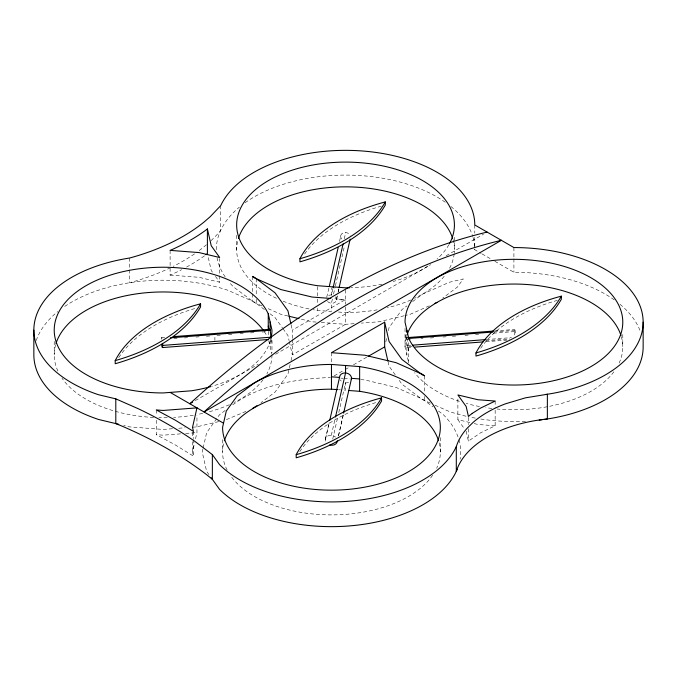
<?xml version="1.0" encoding="UTF-8"?>
<svg xmlns="http://www.w3.org/2000/svg" width="677" height="677" viewBox="0 0 677 677"><rect width="100%" height="100%" fill="white"/><g stroke="black" fill="none" stroke-linecap="round" stroke-linejoin="round"><path stroke-width="0.51" stroke-dasharray="3.38 2.54" d="M156.277 420.239L156.277 434.659L175.36 444.95L193.461 456.154L192.522 452.033L194.621 442.834M195.551 438.738L196.956 432.603L196.956 415.086M202.914 448.986L202.22 452.033L206.629 471.344L208.922 474.543M203.151 447.971L206.629 432.721L219.534 414.722L225.289 410.397M290.12 364.505L287.928 374.136L275.014 392.135L261.051 402.646M291 360.655L292.329 354.824L292.329 339.372M326.703 297.288L329.056 287.488M339.549 241.435L340.709 235.892A5.052 4.087 12.8 0 1 344.898 232.566L346.209 232.643A5.052 4.087 12.8 0 1 350.254 235.368M332.847 288.893L331.451 295.028L331.451 287.784M344.28 238.753L345.685 232.609M332.382 299.116L331.451 303.203L331.451 311.488L317.361 310.413A108.87 62.859 0 0 1 313.18 309.719M333.549 293.996L335.183 286.836M335.42 285.812L344.517 245.903M337.112 296.424L336.41 299.496L345.541 300.19M338.043 292.337L338.982 288.241M327.558 301.417A5.052 4.087 12.8 0 0 330.926 303.178L332.229 303.254A5.052 4.087 12.8 0 0 336.427 299.928L337.358 295.832M338.297 291.745L338.991 288.673M325.519 438.578L329.25 422.203M325.307 439.847L329.276 422.448M331.315 435.353L335.284 417.954M332.72 439.111L337.848 416.592M338.788 412.505L345.549 382.827L345.549 390.248L341.521 389.944M338.492 435.641L343.391 414.155M338.517 435.878L343.654 413.368M385.831 341.826L386.753 337.755M388.378 330.647L389.072 327.592L401.986 309.601L406.911 305.894M466.148 431.198L468.408 441.133L480.56 432.831L495.158 425.774L495.158 407.232M232.685 404.838C260.67 384.494 296.56 378.858 330.418 377.495M412.665 301.561L422.524 294.148L449.291 282.284L463.246 278.949L457.466 287.006L442.673 298.134M195.298 400.598L258.267 364.243M275.607 354.232L430.716 264.682M446.185 255.754L483.505 234.208M292.329 338.339L292.329 330.097L345.541 299.581L332.991 298.633M334.21 375.837L344.305 370.057M345.219 369.524L348.892 367.425M353.479 364.793L367.239 356.906M429.277 305.852L410.16 314.323L405.176 315.507M245.869 411.396L225.72 419.918M170.113 250.38L170.113 275.116L172.813 273.957A201.331 116.241 0 0 0 181.614 269.691M404.177 315.753L378.985 321.77L361.323 323.115M218.739 421.593L196.542 426.899L190.271 427.373M161.566 337.527L164.714 337.29M354.13 323.665L345.541 324.317L320.449 322.404M173.938 338.72L177.086 338.475M184.432 337.916L187.58 337.679M195.975 337.044L199.131 336.799M206.477 336.241L210.674 335.927M216.97 335.445L221.167 335.123M228.521 334.565L232.719 334.252M240.064 333.693L243.212 333.448M250.558 332.889L254.755 332.576M262.109 332.018L266.306 331.696M494.625 330.968L514.571 329.454M494.015 331.958L515.002 330.359M410.44 339.482L406.234 339.803L405.041 334.54M420.933 338.686L423.032 338.525M430.377 337.967L434.575 337.654M442.978 337.011L446.126 336.774M452.422 336.291L456.62 335.978M465.014 335.335L468.171 335.098M475.516 334.54L478.664 334.303M493.355 333.186L514.351 331.586M410.694 345.304L407.546 345.549L408.747 350.813M486.272 339.566L511.465 337.645M412.141 346.37L406.894 346.768L406.894 355.044M485.612 340.785L509.756 338.949M407.326 347.682L412.572 347.284M486.052 341.699L508.088 340.023M172.5 428.727L163.089 429.438L129.637 426.899L123.705 425.478M178.77 428.253L185.041 427.771M180.531 433.855L163.089 435.184L156.277 434.659M185.667 433.466L196.956 432.603M331.975 295.062L330.664 294.986A5.052 4.087 12.8 0 0 327.397 296.391M170.113 275.116L199.063 277.316L219.678 282.241L219.678 258.538M338.492 312.021L345.541 312.554A108.87 62.859 0 0 0 378.942 309.524M316.269 322.091L312.089 321.77L300.021 318.884M340.87 378.13L342.96 378.291M344.009 378.367L350.28 378.849M360.731 379.645L364.911 379.958L396.079 387.413L422.846 399.269L432.764 406.733M338.508 389.715L340.523 389.867M495.158 425.774L477.911 424.471L471.903 423.032M287.953 315.998L280.921 314.323L266.67 308.01M457.88 399.066L457.88 419.672L470.904 422.786M261.923 305.902L254.154 302.458L233.616 287.006A129.239 74.614 0 0 1 229.114 282.089M430.293 403.111L422.524 399.667L401.986 384.214L398.914 379.932M435.04 405.218L449.291 411.523A129.239 74.614 0 0 0 469.051 416.888M473.011 237.407A129.239 74.614 0 0 1 474.78 249.703L481.152 253.376M482.058 253.9L491.155 259.156M494.802 261.254L513.911 272.289A129.239 74.614 0 0 1 614.335 299.945M438.484 411.041L443.384 414.722A129.239 74.614 0 0 1 458.625 438.721M264.394 309.524L254.476 302.06L227.709 290.205A129.239 74.614 0 0 0 64.4 306.647M270.115 313.832L275.014 317.513L282.394 327.803M457.88 419.672L464.371 428.727M395.224 374.787L389.072 366.223L388.149 362.153M283.011 328.658L287.928 335.513L289.087 340.599M212.443 272.154L211.232 270.478L208.076 256.625M215.455 276.36L219.678 282.241M161.998 338.449L161.879 337.975A5.052 0.542 85.7 0 0 161.338 339.321M405.041 328.362L405.041 346.903L408.747 363.177L408.747 342.562M291.169 325.011L292.329 330.097M289.316 341.614L292.329 354.824L345.541 324.317L345.541 304.735M271.359 339.829L271.959 342.46M268.718 340.59L271.731 353.809M340.709 235.892L340.743 236.967A5.052 4.087 12.8 0 0 342.74 239.81M336.427 299.928L336.393 298.853A5.052 4.087 12.8 0 0 335.335 296.822M622.781 334.54L622.781 346.903M513.911 247.562L513.911 257.861M513.911 258.893L513.911 272.289M495.158 401.046L495.158 406.2M474.78 224.967L474.78 233.21M474.78 237.331L474.78 249.703M468.408 417.43L468.408 424.64M468.408 428.761L468.408 441.133M454.411 237.331L454.411 241.452M454.411 242.484L454.411 249.703M440.338 437.604L440.338 452.033M424.597 375.853L424.597 392.347M424.597 396.468L424.597 400.589M406.894 335.479L406.894 338.576M345.541 289.883L345.541 304.312M331.459 352.683L331.459 362.99M317.361 286.709L317.361 295.984M317.361 299.082L317.361 304.227M317.361 308.357L317.361 310.413M271.959 340.396L271.959 352.768M270.106 340.489L270.106 346.692M268.253 331.341L268.253 335.462M256.228 278.645L256.228 295.138M256.228 299.259L256.228 303.381M252.403 276.411L252.403 292.904M252.403 293.928L252.403 301.147M236.662 235.274L236.662 249.703M222.589 439.669L222.589 452.033M220.702 205.656L220.702 230.383A191.464 110.537 0 0 1 210.192 241.435M214.897 337.332L214.897 340.455M193.461 431.427L193.461 438.637M193.461 439.669L193.461 456.154M192.522 432.451L192.522 437.604M192.522 441.726L192.522 452.033M156.277 409.932L156.277 415.086M129.637 258.022L129.637 282.749A191.464 110.537 0 0 0 169.521 268.168M54.219 341.428L54.219 354.824M458.938 439.737A129.239 74.614 0 0 1 460.106 459.209M439.153 442.809A108.87 62.859 0 0 1 436.623 468.298M432.645 475.237A108.87 62.859 0 0 1 331.459 514.892A108.87 62.859 0 0 1 230.282 475.237M227.159 470.05A108.87 62.859 0 0 1 224.045 441.785M36.253 340.497A129.239 74.614 0 0 1 57.731 311.615M206.468 244.735A191.464 110.537 0 0 1 198.42 251.108M194.502 253.892A191.464 110.537 0 0 1 173.227 266.357M271.959 354.824A108.87 62.859 0 0 1 266.933 373.712M263.057 379.729A108.87 62.859 0 0 1 233.997 402.519M229.368 404.694A108.87 62.859 0 0 1 207.788 412.141M202.711 413.376A108.87 62.859 0 0 1 197.54 414.451M193.36 415.204A108.87 62.859 0 0 1 173.608 417.387M167.287 417.633A108.87 62.859 0 0 1 158.9 417.633M153.628 417.447A108.87 62.859 0 0 1 61.903 378.028M57.926 371.098A108.87 62.859 0 0 1 55.675 344.576M264.275 331.62A108.87 62.859 0 0 1 266.933 335.944M621.325 336.655A108.87 62.859 0 0 1 618.219 364.92M613.878 371.808A108.87 62.859 0 0 1 497.07 409.01M491.866 408.459A108.87 62.859 0 0 1 485.731 407.622M479.46 406.538A108.87 62.859 0 0 1 466.225 403.416M459.471 401.343A108.87 62.859 0 0 1 414.586 372.646M405.041 346.903A108.87 62.859 0 0 1 407.139 334.624M225.229 276.952A129.239 74.614 0 0 1 217.08 257.895M216.301 249.703A129.239 74.614 0 0 1 239.396 207.128M245.108 202.736A129.239 74.614 0 0 1 445.965 202.736M450.899 206.485A129.239 74.614 0 0 1 472.707 236.383M452.955 239.446A108.87 62.859 0 0 1 454.284 252.766M454.182 253.79A108.87 62.859 0 0 1 448.893 269.454M444.197 276.275A108.87 62.859 0 0 1 414.62 298.278M410.863 299.987A108.87 62.859 0 0 1 387.202 307.773M309.017 308.915A108.87 62.859 0 0 1 283.113 301.197M276.453 298.278A108.87 62.859 0 0 1 237.847 240.47M525.496 421.221A129.239 74.614 0 0 1 480.458 418.978M475.254 418.107A129.239 74.614 0 0 1 470.075 417.1M620.056 304.337A129.239 74.614 0 0 1 640.747 332.585M448.893 244.719A108.87 62.859 0 0 1 437.012 259.054M428.042 265.976A108.87 62.859 0 0 1 393.227 281.471M382.065 284.179A108.87 62.859 0 0 1 350.788 287.75M204.488 255.847A201.331 116.241 0 0 1 186.31 267.203M270.504 340.345A108.87 62.859 0 0 1 211.766 386.322M514.512 334.997A5.052 0.542 85.7 0 1 514.359 332.424L514.351 331.298A5.052 0.542 85.7 0 1 514.875 329.851L515.053 330.537A5.052 0.542 85.7 0 1 515.595 335.233M348.553 382.395A6.059 4.908 12.8 0 1 343.992 382.539M341.301 381.058A6.059 4.908 12.8 0 1 340.345 379.958M325.519 441.142A6.059 4.908 12.8 0 1 328.311 435.785A6.059 4.908 12.8 0 1 335.564 437.122M304.633 253.993A157.089 90.693 0 0 1 381.253 206.155M299.75 451.677A157.089 90.693 0 0 1 376.514 402.4M480.67 348.223A157.089 90.693 0 0 1 557.289 300.385M118.754 357.6A157.089 90.693 0 0 1 195.526 308.331M406.936 338.754L406.767 338.068A5.052 0.542 85.7 0 0 406.234 339.515L406.242 340.641A5.052 0.542 85.7 0 0 406.852 346.599L407.021 347.276A5.052 0.542 85.7 0 0 407.546 345.837L407.537 344.711A5.052 0.542 85.7 0 0 406.936 338.754"/><path stroke-width="1.02" d="M329.284 286.464L338.153 247.579M333.084 287.869L343.112 243.864M339.211 287.217L350.178 239.125M329.741 420.4L339.541 377.427A6.059 4.908 12.8 0 1 346.336 373.035A6.059 4.908 12.8 0 1 351.355 379.602M335.521 416.939L345.549 372.934L345.549 365.512M343.62 413.131L351.558 378.341L359.639 378.951M207.399 228.928L205.292 230.544A201.331 116.241 0 0 1 172.813 249.221L170.113 250.38L199.063 252.58L219.678 257.514L211.232 245.743L207.399 228.928L207.399 253.655L205.994 254.738M256.938 405.735L252.563 408.434M192.564 402.18L189.822 403.763A744.725 429.971 -60 0 1 487.144 232.101M384.671 322.176L331.459 352.683L364.911 355.23L396.079 362.677L422.846 374.542L424.597 375.853L422.524 374.94L401.986 359.487L389.072 341.487L384.671 322.176L384.671 346.903L387.913 361.137M368.153 356.373L384.671 346.903M435.015 303.304L436.927 302.458M547.363 394.251L525.454 397.831L505.254 403.89A112.348 64.865 0 0 0 473.155 422.338L467.358 428.008A112.348 64.865 0 0 0 456.298 446.617L456.298 471.344A112.348 64.865 0 0 1 547.363 418.978L547.363 394.251A129.239 74.614 0 0 0 642.041 312.435A129.239 74.614 0 0 0 513.911 247.562L474.78 224.967A129.239 74.614 0 0 0 362.407 150.988A129.239 74.614 0 0 0 220.702 205.656L210.192 216.708L204.141 221.954A191.464 110.537 0 0 1 129.637 258.022A129.239 74.614 0 0 0 34.959 320.356A129.239 74.614 0 0 0 98.47 394.716L115.801 398.855L138.353 408.773A417.971 241.317 0 0 1 195.179 441.582L212.358 454.606L219.534 464.608A129.239 74.614 0 0 0 348.333 501.276A129.239 74.614 0 0 0 456.298 446.617M174.167 336.571L269.683 329.31A5.052 0.542 85.7 0 1 269.827 329.36M170.392 337.815L270.106 330.232L270.106 321.956M162.649 345.414L270.766 337.197M162.421 347.555L268.43 339.499M407.512 337.595L493.575 331.045M408.993 338.424L492.966 332.035M412.792 345.152L485.223 339.642M414.671 347.123L482.904 341.936M545.417 394.505L547.38 394.352M330.901 298.472L312.089 297.042L280.921 289.587L254.154 277.731L252.403 276.411L254.476 277.333L275.014 292.786L287.928 310.777L290.941 323.995M331.459 364.446L359.639 366.587A108.87 62.859 0 0 1 438.679 438.214A108.87 62.859 0 0 1 321.973 489.92A108.87 62.859 0 0 1 222.589 427.297L226.296 411.032L237.178 395.876L254.476 382.852A108.87 62.859 0 0 1 331.459 364.446L331.459 389.173A108.87 62.859 0 0 0 224.349 440.769M331.459 376.81L339.541 377.427M331.459 389.173L337.501 389.639M348.57 390.477L359.639 391.314A108.87 62.859 0 0 1 438.569 440.769M288.961 316.244L299.014 318.647M118.763 424.301L98.47 419.444A129.239 74.614 0 0 1 33.85 354.824L33.85 330.097M170.172 392.415L223.52 423.21M211.216 477.742L219.534 489.344A129.239 74.614 0 0 0 350.077 525.868A129.239 74.614 0 0 0 457.17 469.373M269.988 329.758L270.165 330.461A5.052 0.542 85.7 0 1 270.758 336.435M210.775 386.601A108.87 62.859 0 0 1 191.269 390.807L163.089 392.948A108.87 62.859 0 0 1 54.634 335.572A108.87 62.859 0 0 1 144.184 268.194A108.87 62.859 0 0 1 268.253 313.823L271.959 330.097A108.87 62.859 0 0 1 270.783 339.321M268.253 326.187L269.057 329.699M643.15 322.176L643.15 346.903A129.239 74.614 0 0 1 544.308 419.427M561.335 296.154L561.335 299.276A168.124 97.065 0 0 1 475.965 356.068L475.965 352.954A157.089 90.693 0 0 1 561.335 296.154A168.124 97.065 0 0 1 475.965 352.954M406.894 330.308L406.894 332.373M385.298 201.924L385.298 205.046A168.124 97.065 0 0 1 299.936 261.847L299.936 258.724A157.089 90.693 0 0 1 385.298 201.924A168.124 97.065 0 0 1 299.936 258.724M381.557 397.881L381.557 401.004A168.124 97.065 0 0 1 296.196 457.804L296.196 454.682A157.089 90.693 0 0 1 381.557 397.881A168.124 97.065 0 0 1 296.196 454.682M359.639 366.587L359.639 391.314M268.253 313.823L268.253 330.308M212.358 454.606L212.358 479.333L207.594 475.457A417.971 241.317 0 0 0 122.52 426.341L115.801 423.59L115.801 398.855M200.57 303.812L200.57 306.935A168.124 97.065 0 0 1 115.208 363.727L115.208 360.613A157.089 90.693 0 0 1 200.57 303.812A168.124 97.065 0 0 1 115.208 360.613M55.979 343.561A108.87 62.859 0 0 1 150.751 292.371A108.87 62.859 0 0 1 263.057 329.927M407.139 334.624A108.87 62.859 0 0 1 514.799 284.052A108.87 62.859 0 0 1 621.021 335.64M238.431 238.431A108.87 62.859 0 0 1 345.541 186.844A108.87 62.859 0 0 1 452.651 238.431M542.26 419.706A129.239 74.614 0 0 1 539.163 420.087M449.384 243.855A108.87 62.859 0 0 0 376.742 164.748A108.87 62.859 0 0 0 240.792 207.822A108.87 62.859 0 0 0 317.361 285.686L345.541 287.827A108.87 62.859 0 0 0 349.73 287.776M337.324 440.752A6.059 4.908 12.8 0 1 329.767 444.958M161.617 344.28A5.052 0.542 85.7 0 0 161.938 346.412L162.108 347.115A5.052 0.542 85.7 0 0 162.649 345.761L162.641 344.652A5.052 0.542 85.7 0 0 162.59 343.4M196.956 407.876L192.522 427.297L193.461 431.427L175.36 420.214L156.277 409.932L163.089 410.448L196.956 407.876M472.224 413.41L468.408 416.397L466.148 406.462L457.88 394.945L477.911 399.735L495.158 401.046L480.56 408.104L472.224 413.41M501.361 240.318L204.048 411.971A744.725 429.971 -60 0 1 501.361 240.318M408.747 338.441L405.041 322.176A108.87 62.859 0 0 1 559.921 265.206A108.87 62.859 0 0 1 583.896 370.327A108.87 62.859 0 0 1 408.747 338.441"/></g></svg>
